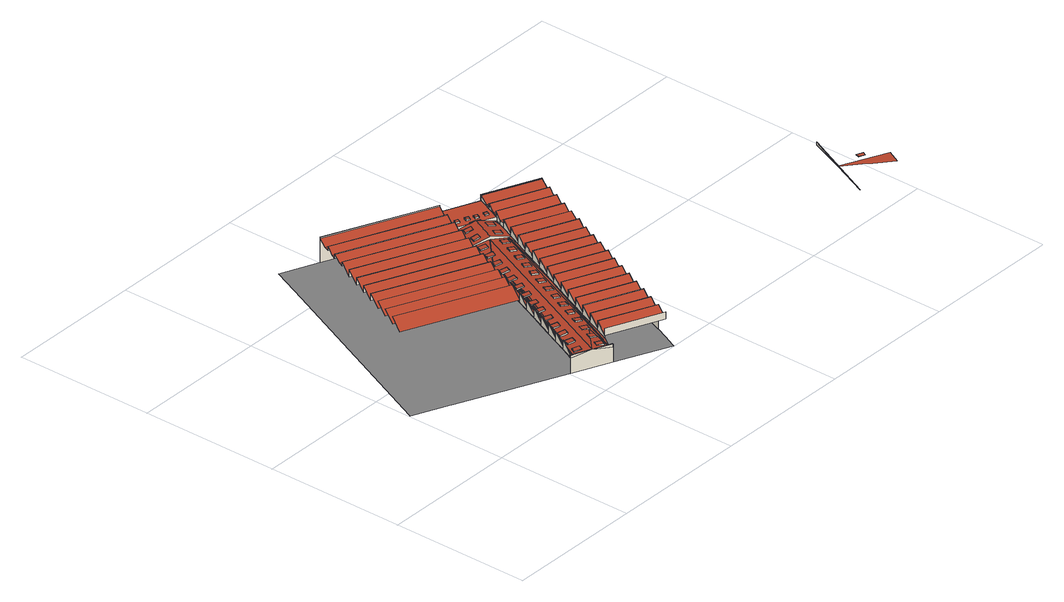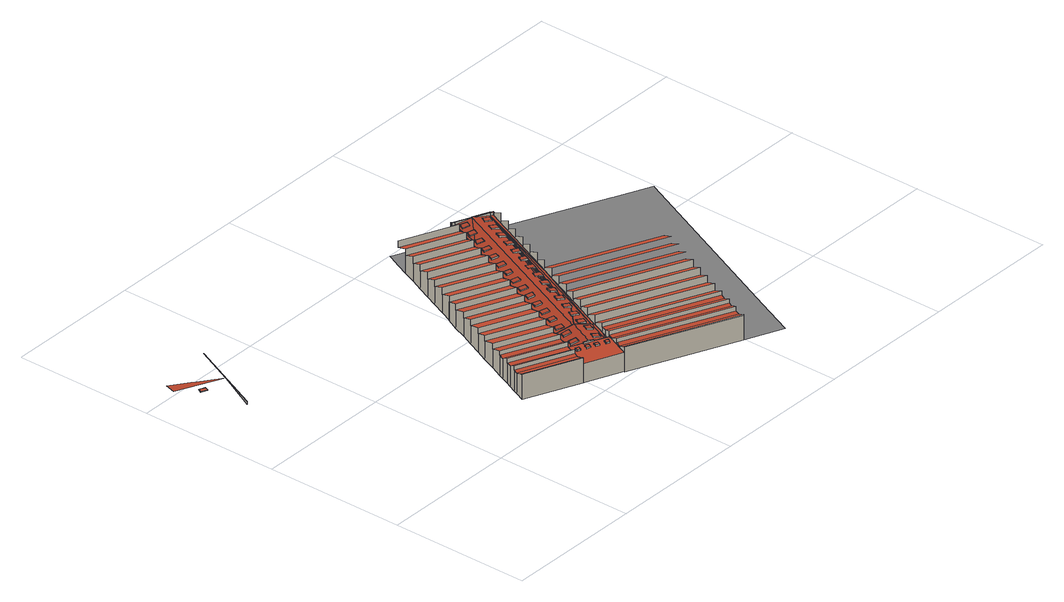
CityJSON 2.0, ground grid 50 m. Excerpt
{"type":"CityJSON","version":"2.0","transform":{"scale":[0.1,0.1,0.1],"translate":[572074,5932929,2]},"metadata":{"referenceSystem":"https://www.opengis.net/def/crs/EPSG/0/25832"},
"CityObjects":{
"building1":{"type":"Building","attributes":{"Grundfläche 2D":"8219.902832","Grundhöhe NN":"2.194"},"children":["building1-1","building1-2","building1-3","building1-4","building1-5","building1-6","building1-7","building1-8","building1-9","building1-10","building1-11","building1-12","building1-13","building1-14","building1-15","building1-16","building1-17","building1-18","building1-19","building1-20","building1-21","building1-22","building1-23","building1-24","building1-25","building1-26","building1-27","building1-28","building1-29","building1-30","building1-31","building1-32","building1-33","building1-34","building1-35","building1-36","building1-37","building1-38","building1-39"],"geometry":[{"type":"MultiSurface","lod":"3","boundaries":[[[0,1,2]],[[3,4,0,2]],[[5,2,1,6]],[[7,8,3,2,9,10]],[[11,10,9,12,13]],[[14,15,16,6,1,17,18,19,20]],[[21,13,12,22,23]],[[24,25,15,14,20]],[[26,27,28,22,12,9,2,5,6,29,30]],[[31,32,33,34]],[[35,23,22,28,36]],[[37,38,39,40]],[[41,36,28,27,42]],[[43,44,45,46,47]],[[48,49,29,6,16,15],[50,51,29],[52,53,29],[54,55,29],[56,57,56,48]],[[58,59,60,61]],[[62,63,64,65]],[[66,42,27,26,67]],[[68,25,24,20,68,69]],[[70,71,72,45,44]],[[73,74,75,76]],[[77,78,47,79]],[[58,61,80,81]],[[82,67,26,30,34]],[[29,51,50]],[[83,84,85,72,71]],[[45,72,85,86,87,88,69,68,46]],[[29,49,30]],[[89,90,91,92]],[[93,94,44,43]],[[29,53,52]],[[73,76,60,59]],[[31,34,30,95,40]],[[96,97,86,85,84]],[[91,90,98,99]],[[43,47,78,93]],[[98,100,101,99]],[[102,101,100,103,104]],[[105,106,71,70]],[[29,55,54]],[[89,92,75,74]],[[69,107,68]],[[37,40,95,108,65]],[[105,70,44,94]],[[109,110,87,86,97]],[[103,111,112,104]],[[113,114,84,83]],[[112,111,115,116]],[[113,83,71,106]],[[62,65,108,117,81]],[[118,119,88,87,110]],[[120,121,122,123]],[[124,125,97,96]],[[121,126,127,122]],[[48,15,25,68,107,128]],[[124,96,84,114]],[[58,81,117,129,59]],[[130,131,69,88,119]],[[94,132,133,106,105]],[[129,117,108,95,30,49,134,135,136]],[[137,138,139,18,17,140,141,142,143,144,145,146,147,148,149,150,151,152,153,154,155,156,157,158,159,160,161,162,163,164,165,166,167,168,169,170,171,172,133,132,173]],[[174,175,176,177]],[[178,179,110,109]],[[176,175,180,181]],[[178,109,97,125]],[[73,59,129,136,74]],[[120,123,116,115]],[[182,183,184,69,131]],[[106,133,172,114,113]],[[177,185,127,126,174]],[[181,180,186,187]],[[188,189,119,118]],[[190,191,192,193]],[[193,192,150,149]],[[194,195,191,190,196]],[[188,118,110,179]],[[89,74,136,135,90]],[[197,198,199,184,183]],[[114,172,171,125,124]],[[184,199,107,69]],[[200,201,131,130]],[[200,130,119,189]],[[202,203,100,98,90,135,134]],[[204,205,206,199,198]],[[125,171,170,179,178]],[[195,194,187,186]],[[207,208,183,182]],[[202,209,210,211,203]],[[103,100,203,211,111]],[[212,213,214,206,205]],[[179,170,169,189,188]],[[207,182,131,201,215]],[[206,214,216,107,199]],[[111,211,217,115]],[[218,219,198,197]],[[210,220,217,211]],[[218,197,183,208]],[[128,107,221,222,223,224,225,209,202,134,49,48]],[[121,120,115,217,220,226]],[[227,228,216,214,213]],[[189,169,168,201,200]],[[121,226,229,126]],[[201,168,167,215]],[[230,231,205,204]],[[210,209,225,224,232,233,234]],[[226,220,210,234]],[[230,204,198,219]],[[221,107,216]],[[174,126,229,235,175]],[[215,167,166,208,207]],[[222,221,216,228,236,237,238,239]],[[175,235,240,180]],[[241,242,213,212]],[[222,239,243,244,245,246,247,232,224,223]],[[241,212,205,231]],[[248,249,234,233,232,247,246,250,251]],[[252,253,243,239,238]],[[208,166,165,219,218]],[[151,150,192,186,180,240,254]],[[192,191,195,186]],[[255,256,228,227]],[[240,235,229,226,234,249,248,251,250,246,257,258,259,260,261,262,263,254]],[[264,244,243,253]],[[255,227,213,242]],[[219,165,164,231,230]],[[246,245,265,257]],[[244,265,245]],[[257,265,244,264,266,267,258]],[[268,237,236,228,256]],[[268,269,238,237]],[[254,263,152,151]],[[270,259,258,267]],[[231,164,163,242,241]],[[271,272,260,259,270]],[[273,274,253,252]],[[275,261,260,272]],[[273,252,238,269]],[[242,163,162,256,255]],[[276,277,266,264]],[[261,275,278,279,280,153,152,263,262]],[[277,281,267,266]],[[276,264,253,274]],[[256,162,161,269,268]],[[282,283,272,271]],[[284,270,267,281]],[[282,271,270,284]],[[269,161,160,274,273]],[[280,285,154,153]],[[275,272,283,286]],[[276,274,160,159]],[[280,279,278,275,286,287,285]],[[276,159,158,281,277]],[[284,281,158,157]],[[284,157,156,283,282]],[[286,283,156,155]],[[285,287,286,155,154]]],"semantics":{"surfaces":[{"type":"RoofSurface"},{"type":"WallSurface"},{"type":"GroundSurface"}],"values":[0,1,0,1,1,1,1,0,0,0,1,0,1,1,0,1,0,1,0,1,1,1,0,1,0,1,0,0,1,1,0,0,1,1,0,0,1,0,1,0,0,0,1,0,1,1,1,0,0,1,1,1,1,0,0,0,1,1,1,0,2,1,1,0,0,1,0,1,1,0,0,1,1,1,0,0,1,1,1,0,1,0,1,1,1,1,1,0,1,1,1,0,0,1,1,0,0,1,1,1,1,1,1,1,0,1,0,0,1,1,1,1,1,0,0,1,1,1,1,1,1,0,1,0,1,1,0,1,0,1,1,1,1,1,1,1,0,1,0,1,1,0,1,1,0,0,1,1,0,1,0,1,1,1,1,1]}}]},
"building1-1":{"type":"BuildingInstallation","parents":["building1"],"geometry":[{"type":"MultiSurface","lod":"3","boundaries":[[[288,289,290,291]],[[291,290,292,293]],[[288,291,293,294]],[[289,288,294,295]],[[290,289,295,292]]],"semantics":{"surfaces":[{"type":"RoofSurface"},{"type":"WallSurface"}],"values":[0,1,1,1,1]}}]},
"building1-2":{"type":"BuildingInstallation","parents":["building1"],"geometry":[{"type":"MultiSurface","lod":"3","boundaries":[[[296,297,298,299]],[[300,301,14,297,296]],[[16,302,303,304,305,3,4,306,307]],[[19,308,299,298]],[[308,68,296,299]],[[300,296,68,24]],[[24,301,300]],[[29,303,302]],[[309,305,304,303,29,5]],[[309,2,3,305]],[[3,2,0,4]],[[4,0,1,306]],[[16,307,306,1,6]],[[298,297,14,20,19]]],"semantics":{"surfaces":[{"type":"RoofSurface"},{"type":"WallSurface"}],"values":[0,0,0,1,1,1,1,1,1,1,1,1,1,1]}}]},
"building1-3":{"type":"BuildingInstallation","parents":["building1"],"geometry":[{"type":"MultiSurface","lod":"3","boundaries":[[[310,311,312,313]],[[313,312,314,315]],[[310,313,315,316]],[[311,310,316,317]],[[312,311,317,314]]],"semantics":{"surfaces":[{"type":"RoofSurface"},{"type":"WallSurface"}],"values":[0,1,1,1,1]}}]},
"building1-4":{"type":"BuildingInstallation","parents":["building1"],"geometry":[{"type":"MultiSurface","lod":"3","boundaries":[[[318,319,320,321]],[[321,320,322,323]],[[318,321,323,324]],[[319,318,324,325]],[[320,319,325,322]]],"semantics":{"surfaces":[{"type":"RoofSurface"},{"type":"WallSurface"}],"values":[0,1,1,1,1]}}]},
"building1-5":{"type":"BuildingInstallation","parents":["building1"],"geometry":[{"type":"MultiSurface","lod":"3","boundaries":[[[326,327,328,329]],[[329,328,330,331]],[[326,329,331,332]],[[327,326,332,333]],[[328,327,333,330]]],"semantics":{"surfaces":[{"type":"RoofSurface"},{"type":"WallSurface"}],"values":[0,1,1,1,1]}}]},
"building1-6":{"type":"BuildingInstallation","parents":["building1"],"geometry":[{"type":"MultiSurface","lod":"3","boundaries":[[[334,335,336,337]],[[337,336,338,339]],[[334,337,339,340]],[[335,334,340,341]],[[336,335,341,338]]],"semantics":{"surfaces":[{"type":"RoofSurface"},{"type":"WallSurface"}],"values":[0,1,1,1,1]}}]},
"building1-7":{"type":"BuildingInstallation","parents":["building1"],"geometry":[{"type":"MultiSurface","lod":"3","boundaries":[[[342,343,344,345]],[[345,344,346,347]],[[342,345,347,348]],[[343,342,348,349]],[[344,343,349,346]]],"semantics":{"surfaces":[{"type":"RoofSurface"},{"type":"WallSurface"}],"values":[0,1,1,1,1]}}]},
"building1-8":{"type":"BuildingInstallation","parents":["building1"],"geometry":[{"type":"MultiSurface","lod":"3","boundaries":[[[350,351,352,353,354,355]],[[356,357,352,351]],[[357,358,353,352]],[[358,25,354,353]],[[25,359,355,354]],[[359,356,351,350,355]]],"semantics":{"surfaces":[{"type":"RoofSurface"},{"type":"WallSurface"}],"values":[0,1,1,1,1,1]}}]},
"building1-9":{"type":"BuildingInstallation","parents":["building1"],"geometry":[{"type":"MultiSurface","lod":"3","boundaries":[[[360,361,362,363]],[[363,362,364,365]],[[360,363,365,366]],[[361,360,366,367]],[[362,361,367,364]]],"semantics":{"surfaces":[{"type":"RoofSurface"},{"type":"WallSurface"}],"values":[0,1,1,1,1]}}]},
"building1-10":{"type":"BuildingInstallation","parents":["building1"],"geometry":[{"type":"MultiSurface","lod":"3","boundaries":[[[368,369,370,371]],[[372,373,368,371]],[[374,369,368,373]],[[374,375,370,369]],[[376,372,371,370,375]]],"semantics":{"surfaces":[{"type":"RoofSurface"},{"type":"WallSurface"}],"values":[0,1,1,1,1]}}]},
"building1-11":{"type":"BuildingInstallation","parents":["building1"],"geometry":[{"type":"MultiSurface","lod":"3","boundaries":[[[377,378,379,380]],[[380,379,381,382]],[[377,380,382,383]],[[378,377,383,384]],[[379,378,384,381]]],"semantics":{"surfaces":[{"type":"RoofSurface"},{"type":"WallSurface"}],"values":[0,1,1,1,1]}}]},
"building1-12":{"type":"BuildingInstallation","parents":["building1"],"geometry":[{"type":"MultiSurface","lod":"3","boundaries":[[[385,386,387,388]],[[389,390,385,388]],[[391,392,386,385,390]],[[392,393,387,386]],[[389,388,387,393,394]]],"semantics":{"surfaces":[{"type":"RoofSurface"},{"type":"WallSurface"}],"values":[0,1,1,1,1]}}]},
"building1-13":{"type":"BuildingInstallation","parents":["building1"],"geometry":[{"type":"MultiSurface","lod":"3","boundaries":[[[395,396,397,398]],[[399,400,395,398]],[[401,396,395,400,402]],[[401,403,397,396]],[[399,398,397,403,404]]],"semantics":{"surfaces":[{"type":"RoofSurface"},{"type":"WallSurface"}],"values":[0,1,1,1,1]}}]},
"building1-14":{"type":"BuildingInstallation","parents":["building1"],"geometry":[{"type":"MultiSurface","lod":"3","boundaries":[[[405,406,407,408]],[[409,410,405,408]],[[411,406,405,410,412]],[[411,413,407,406]],[[414,409,408,407,413]]],"semantics":{"surfaces":[{"type":"RoofSurface"},{"type":"WallSurface"}],"values":[0,1,1,1,1]}}]},
"building1-15":{"type":"BuildingInstallation","parents":["building1"],"geometry":[{"type":"MultiSurface","lod":"3","boundaries":[[[415,416,417,418]],[[419,416,415,420,421]],[[419,422,417,416]],[[51,423,418,417,422]],[[423,420,415,418]]],"semantics":{"surfaces":[{"type":"RoofSurface"},{"type":"WallSurface"}],"values":[0,1,1,1,1]}}]},
"building1-16":{"type":"BuildingInstallation","parents":["building1"],"geometry":[{"type":"MultiSurface","lod":"3","boundaries":[[[424,425,426,427]],[[428,429,424,427]],[[430,431,425,424,429]],[[431,432,426,425]],[[427,426,432,428]]],"semantics":{"surfaces":[{"type":"RoofSurface"},{"type":"WallSurface"}],"values":[0,1,1,1,1]}}]},
"building1-17":{"type":"BuildingInstallation","parents":["building1"],"geometry":[{"type":"MultiSurface","lod":"3","boundaries":[[[433,434,435,436]],[[437,438,433,436]],[[53,439,434,433,438]],[[439,440,435,434]],[[50,437,436,435,440]]],"semantics":{"surfaces":[{"type":"RoofSurface"},{"type":"WallSurface"}],"values":[0,1,1,1,1]}}]},
"building1-18":{"type":"BuildingInstallation","parents":["building1"],"geometry":[{"type":"MultiSurface","lod":"3","boundaries":[[[441,442,443,444,445]],[[446,447,442,441]],[[443,442,447,448]],[[448,449,444,443]],[[449,450,446,441,445,444]]],"semantics":{"surfaces":[{"type":"RoofSurface"},{"type":"WallSurface"}],"values":[0,1,1,1,1]}}]},
"building1-19":{"type":"BuildingInstallation","parents":["building1"],"geometry":[{"type":"MultiSurface","lod":"3","boundaries":[[[451,452,453,454]],[[52,455,452,451,456]],[[455,457,453,452]],[[458,459,454,453,457]],[[459,456,451,454]]],"semantics":{"surfaces":[{"type":"RoofSurface"},{"type":"WallSurface"}],"values":[0,1,1,1,1]}}]},
"building1-20":{"type":"BuildingInstallation","parents":["building1"],"geometry":[{"type":"MultiSurface","lod":"3","boundaries":[[[460,461,462,463]],[[463,462,464,465]],[[460,463,465,466]],[[461,460,466,467]],[[462,461,467,464]]],"semantics":{"surfaces":[{"type":"RoofSurface"},{"type":"WallSurface"}],"values":[0,1,1,1,1]}}]},
"building1-21":{"type":"BuildingInstallation","parents":["building1"],"geometry":[{"type":"MultiSurface","lod":"3","boundaries":[[[468,469,470,471]],[[472,473,468,471]],[[474,469,468,473,54]],[[474,475,470,469]],[[55,472,471,470,475]]],"semantics":{"surfaces":[{"type":"RoofSurface"},{"type":"WallSurface"}],"values":[0,1,1,1,1]}}]},
"building1-22":{"type":"BuildingInstallation","parents":["building1"],"geometry":[{"type":"MultiSurface","lod":"3","boundaries":[[[476,477,478,479]],[[479,478,480,481]],[[476,479,481,482]],[[477,476,482,483]],[[478,477,483,480]]],"semantics":{"surfaces":[{"type":"RoofSurface"},{"type":"WallSurface"}],"values":[0,1,1,1,1]}}]},
"building1-23":{"type":"BuildingInstallation","parents":["building1"],"geometry":[{"type":"MultiSurface","lod":"3","boundaries":[[[484,485,486,487,488,489]],[[490,485,484,489,491,57]],[[490,492,486,485]],[[492,493,487,486]],[[493,56,488,487]],[[56,491,489,488]]],"semantics":{"surfaces":[{"type":"RoofSurface"},{"type":"WallSurface"}],"values":[0,1,1,1,1,1]}}]},
"building1-24":{"type":"BuildingInstallation","parents":["building1"],"geometry":[{"type":"MultiSurface","lod":"3","boundaries":[[[494,495,496,497]],[[497,496,498,499]],[[494,497,499,500]],[[495,494,500,501]],[[496,495,501,498]]],"semantics":{"surfaces":[{"type":"RoofSurface"},{"type":"WallSurface"}],"values":[0,1,1,1,1]}}]},
"building1-25":{"type":"BuildingInstallation","parents":["building1"],"geometry":[{"type":"MultiSurface","lod":"3","boundaries":[[[502,503,504,505]],[[505,504,506,507]],[[502,505,507,508]],[[503,502,508,509]],[[504,503,509,506]]],"semantics":{"surfaces":[{"type":"RoofSurface"},{"type":"WallSurface"}],"values":[0,1,1,1,1]}}]},
"building1-26":{"type":"BuildingInstallation","parents":["building1"],"geometry":[{"type":"MultiSurface","lod":"3","boundaries":[[[510,511,512,513]],[[513,512,514,515]],[[510,513,515,516]],[[511,510,516,517]],[[512,511,517,514]]],"semantics":{"surfaces":[{"type":"RoofSurface"},{"type":"WallSurface"}],"values":[0,1,1,1,1]}}]},
"building1-27":{"type":"BuildingInstallation","parents":["building1"],"geometry":[{"type":"MultiSurface","lod":"3","boundaries":[[[518,519,520,521]],[[521,520,522,523]],[[518,521,523,524]],[[519,518,524,525]],[[520,519,525,522]]],"semantics":{"surfaces":[{"type":"RoofSurface"},{"type":"WallSurface"}],"values":[0,1,1,1,1]}}]},
"building1-28":{"type":"BuildingInstallation","parents":["building1"],"geometry":[{"type":"MultiSurface","lod":"3","boundaries":[[[526,527,528,529]],[[529,528,530,531]],[[526,529,531,532]],[[527,526,532,533]],[[528,527,533,530]]],"semantics":{"surfaces":[{"type":"RoofSurface"},{"type":"WallSurface"}],"values":[0,1,1,1,1]}}]},
"building1-29":{"type":"BuildingInstallation","parents":["building1"],"geometry":[{"type":"MultiSurface","lod":"3","boundaries":[[[534,535,536,537]],[[537,536,538,539]],[[539,540,534,537]],[[540,541,535,534]],[[536,535,541,538]]],"semantics":{"surfaces":[{"type":"RoofSurface"},{"type":"WallSurface"}],"values":[0,1,1,1,1]}}]},
"building1-30":{"type":"BuildingInstallation","parents":["building1"],"geometry":[{"type":"MultiSurface","lod":"3","boundaries":[[[542,543,544,545]],[[545,544,546,547]],[[542,545,547,548]],[[543,542,548,549]],[[544,543,549,546]]],"semantics":{"surfaces":[{"type":"RoofSurface"},{"type":"WallSurface"}],"values":[0,1,1,1,1]}}]},
"building1-31":{"type":"BuildingInstallation","parents":["building1"],"geometry":[{"type":"MultiSurface","lod":"3","boundaries":[[[550,551,552,553]],[[554,555,553,552]],[[550,553,555,556]],[[551,550,556,557]],[[557,554,552,551]]],"semantics":{"surfaces":[{"type":"RoofSurface"},{"type":"WallSurface"}],"values":[0,1,1,1,1]}}]},
"building1-32":{"type":"BuildingInstallation","parents":["building1"],"geometry":[{"type":"MultiSurface","lod":"3","boundaries":[[[558,559,560,561]],[[561,560,562,563]],[[558,561,563,564]],[[564,565,559,558]],[[565,562,560,559]]],"semantics":{"surfaces":[{"type":"RoofSurface"},{"type":"WallSurface"}],"values":[0,1,1,1,1]}}]},
"building1-33":{"type":"BuildingInstallation","parents":["building1"],"geometry":[{"type":"MultiSurface","lod":"3","boundaries":[[[566,567,568,569]],[[570,571,567,566]],[[568,567,571,572]],[[573,569,568,572,574]],[[573,570,566,569]]],"semantics":{"surfaces":[{"type":"RoofSurface"},{"type":"WallSurface"}],"values":[0,1,1,1,1]}}]},
"building1-34":{"type":"BuildingInstallation","parents":["building1"],"geometry":[{"type":"MultiSurface","lod":"3","boundaries":[[[575,576,577,578,579]],[[580,575,579,581]],[[582,578,577,247,250]],[[578,582,583,581,579]],[[249,580,581,583]],[[250,247,577,576,575,580,249,248,251]]],"semantics":{"surfaces":[{"type":"RoofSurface"},{"type":"WallSurface"}],"values":[0,0,1,1,1,1]}}]},
"building1-35":{"type":"BuildingInstallation","parents":["building1"],"geometry":[{"type":"MultiSurface","lod":"3","boundaries":[[[584,585,586,587]],[[588,589,587,586]],[[589,590,584,587]],[[585,584,590,591]],[[586,585,591,588]]],"semantics":{"surfaces":[{"type":"RoofSurface"},{"type":"WallSurface"}],"values":[0,1,1,1,1]}}]},
"building1-36":{"type":"BuildingInstallation","parents":["building1"],"geometry":[{"type":"MultiSurface","lod":"3","boundaries":[[[592,593,594,595]],[[596,593,592,597,598]],[[596,599,594,593]],[[599,600,595,594]],[[597,592,595,600]]],"semantics":{"surfaces":[{"type":"RoofSurface"},{"type":"WallSurface"}],"values":[0,1,1,1,1]}}]},
"building1-37":{"type":"BuildingInstallation","parents":["building1"],"geometry":[{"type":"MultiSurface","lod":"3","boundaries":[[[601,602,603,604]],[[604,603,605,606]],[[606,607,601,604]],[[607,608,602,601]],[[603,602,608,605]]],"semantics":{"surfaces":[{"type":"RoofSurface"},{"type":"WallSurface"}],"values":[0,1,1,1,1]}}]},
"building1-38":{"type":"BuildingInstallation","parents":["building1"],"geometry":[{"type":"MultiSurface","lod":"3","boundaries":[[[609,610,611,612]],[[612,611,613,614]],[[614,615,609,612]],[[615,616,610,609]],[[611,610,616,613]]],"semantics":{"surfaces":[{"type":"RoofSurface"},{"type":"WallSurface"}],"values":[0,1,1,1,1]}}]},
"building1-39":{"type":"BuildingInstallation","parents":["building1"],"geometry":[{"type":"MultiSurface","lod":"3","boundaries":[[[617,618,619,620,621]],[[619,618,287,285]],[[620,619,285,280]],[[278,617,621,620,280,279]],[[618,617,278,287]]],"semantics":{"surfaces":[{"type":"RoofSurface"},{"type":"WallSurface"}],"values":[0,1,1,1,1]}}]},
"building2":{"type":"Building","attributes":{"Grundfläche 2D":"15033.056744","Grundhöhe NN":"3.192"},"children":["building2-1"],"geometry":[{"type":"MultiSurface","lod":"3","boundaries":[[[622,623,624]],[[622,624,625]],[[624,626,625]],[[627,628,629,624,623,630]],[[626,631,625]]],"semantics":{"surfaces":[{"type":"WallSurface"},{"type":"RoofSurface"}],"values":[0,0,0,1,0]}}]},
"building2-1":{"type":"BuildingInstallation","parents":["building2"],"geometry":[{"type":"MultiSurface","lod":"3","boundaries":[[[632,633,634,635]],[[635,634,636,637]],[[632,635,637,638]],[[633,632,638,639]],[[634,633,639,636]]],"semantics":{"surfaces":[{"type":"RoofSurface"},{"type":"WallSurface"}],"values":[0,1,1,1,1]}}]}
},
"vertices":[
[510,150,57],[509,145,57],[512,149,57],[512,149,66],[510,150,66],[513,148,57],[520,140,58],[533,195,92],[513,152,66],[533,195,57],[533,195,66],[553,242,92],[553,242,57],[553,242,66],[579,115,67],[576,116,68],[572,118,67],[509,145,2],[642,87,2],[642,87,57],[632,92,58],[573,287,92],[573,287,57],[573,287,66],[633,95,58],[671,205,60],[634,424,57],[614,378,57],[594,333,57],[522,144,58],[654,470,57],[675,516,92],[300,682,92],[279,636,66],[654,470,66],[594,333,92],[594,333,66],[695,562,92],[320,728,92],[300,682,66],[675,516,66],[614,378,92],[614,378,66],[685,184,92],[685,184,67],[685,184,57],[664,138,57],[664,138,67],[859,759,68],[804,783,57],[712,513,61],[702,484,62],[728,561,61],[718,532,61],[751,627,60],[745,609,60],[765,668,59],[761,656,59],[735,652,92],[735,652,66],[360,819,66],[360,819,92],[715,607,92],[340,773,92],[320,728,66],[695,562,66],[634,424,92],[634,424,66],[634,95,58],[805,458,57],[704,229,92],[704,229,67],[704,229,57],[756,699,92],[756,699,66],[381,865,66],[381,865,92],[855,54,92],[855,54,67],[664,138,92],[340,773,66],[715,607,66],[654,470,92],[724,275,92],[724,275,67],[724,275,57],[744,320,57],[764,367,57],[784,412,57],[776,744,92],[776,744,66],[401,910,66],[401,910,92],[875,101,92],[875,101,67],[675,516,57],[744,320,92],[744,320,67],[796,790,92],[422,956,92],[796,790,66],[422,956,66],[441,999,91],[816,835,92],[442,1001,92],[895,146,92],[895,146,67],[917,733,58],[695,562,57],[764,367,92],[764,367,67],[816,835,77],[442,1001,77],[915,192,92],[915,192,67],[824,853,77],[450,1019,77],[715,607,57],[784,412,92],[784,412,67],[837,881,92],[837,881,77],[462,1047,77],[462,1047,92],[935,237,92],[935,237,67],[844,899,77],[470,1064,77],[861,758,67],[735,652,57],[805,458,90],[805,458,69],[875,101,2],[895,146,2],[795,787,57],[776,744,57],[756,699,57],[836,11,2],[832,3,2],[641,86,2],[135,310,2],[135,311,2],[6,367,2],[6,368,2],[7,370,2],[8,372,2],[311,1056,2],[374,1198,2],[504,1141,2],[505,1142,2],[879,977,2],[878,975,2],[1009,918,2],[1009,919,2],[1201,835,2],[1186,802,2],[1179,785,2],[1167,759,2],[1159,740,2],[1148,714,2],[1139,694,2],[1119,649,2],[1099,602,2],[1078,557,2],[1057,511,2],[1038,466,2],[1018,419,2],[997,374,2],[995,375,2],[975,328,2],[955,283,2],[935,237,2],[915,192,2],[855,54,2],[856,926,92],[856,926,77],[483,1092,77],[483,1092,92],[955,283,92],[955,283,67],[865,945,77],[491,1110,77],[826,503,90],[826,503,69],[826,503,57],[476,1078,85],[878,975,91],[504,1140,91],[975,328,92],[975,328,67],[505,1142,94],[879,977,94],[879,977,92],[505,1142,92],[504,1140,94],[878,975,94],[504,1141,94],[847,550,90],[847,550,69],[847,550,57],[995,375,90],[995,375,69],[795,787,58],[796,790,58],[867,595,90],[867,595,69],[867,595,57],[1018,419,90],[1018,419,69],[804,783,61],[846,877,61],[816,835,58],[887,641,89],[887,641,69],[887,641,57],[997,374,69],[907,686,57],[824,853,58],[1038,466,90],[1038,466,69],[837,881,58],[927,729,57],[927,729,58],[917,733,61],[861,758,78],[859,759,78],[837,881,71],[907,686,90],[907,686,69],[844,899,71],[1057,511,90],[1057,511,69],[903,851,78],[902,851,78],[878,862,71],[856,926,71],[927,729,89],[928,732,90],[928,732,69],[928,732,58],[865,945,71],[1078,557,89],[1078,557,69],[948,777,58],[956,797,58],[958,826,61],[927,840,71],[918,844,73],[902,851,71],[886,858,71],[918,844,71],[903,851,71],[948,777,90],[948,777,75],[878,975,71],[1099,602,90],[1099,602,69],[967,821,71],[968,823,71],[976,842,71],[987,868,71],[995,885,71],[1008,916,71],[1009,918,71],[956,797,75],[967,821,58],[968,823,92],[968,823,75],[1119,649,90],[1119,649,69],[976,842,75],[987,868,92],[987,868,78],[1139,694,90],[1139,694,75],[995,885,78],[1148,714,75],[1159,740,92],[1008,916,91],[1009,918,91],[1009,919,92],[1159,740,75],[1179,785,92],[1179,785,78],[1167,759,75],[1201,835,92],[1186,802,78],[1200,833,91],
[560,143,67],[568,161,67],[545,172,64],[537,154,64],[545,172,60],[537,154,60],[560,143,64],[568,161,64],
[634,95,67],[632,92,67],[642,87,67],[643,90,67],[633,95,67],[581,118,67],[574,121,67],[522,144,67],[513,148,66],[511,148,66],[509,145,66],[520,140,67],[643,90,57],[511,148,57],
[581,188,68],[589,206,68],[565,217,64],[557,198,64],[565,217,59],[557,198,60],[581,188,64],[589,206,64],
[630,112,64],[638,130,64],[615,140,66],[607,122,66],[615,140,64],[607,122,64],[630,112,60],[638,130,60],
[601,234,69],[609,252,69],[585,262,64],[578,244,64],[585,262,59],[578,244,60],[601,234,63],[609,252,63],
[650,158,64],[657,177,64],[635,186,67],[627,168,67],[635,186,64],[627,168,64],[650,158,60],[657,177,60],
[605,308,64],[597,291,64],[621,280,67],[629,298,67],[621,280,63],[629,298,63],[605,308,59],[597,291,59],
[677,223,64],[655,232,66],[648,214,66],[671,204,64],[671,205,64],[678,222,64],[655,232,64],[648,214,63],[671,204,60],[678,222,60],
[650,343,66],[626,354,64],[618,336,64],[642,326,66],[618,336,59],[642,326,64],[650,343,63],[626,354,59],
[668,260,67],[691,250,64],[698,267,64],[675,277,67],[675,277,64],[668,260,63],[691,250,60],[698,267,60],[693,269,61],
[646,399,65],[640,382,65],[661,373,67],[668,390,67],[661,373,63],[668,390,63],[646,399,59],[640,382,60],
[689,305,67],[710,296,65],[718,313,65],[696,322,67],[696,322,63],[689,305,63],[703,299,61],[710,296,60],[718,313,60],[709,317,61],
[690,435,65],[666,445,63],[658,427,63],[682,417,65],[682,417,63],[690,435,63],[666,445,59],[686,436,63],[658,427,59],[679,418,63],
[708,351,67],[732,341,64],[739,359,64],[716,369,67],[716,369,64],[708,351,64],[732,341,60],[720,346,62],[739,359,60],[726,364,62],
[678,474,63],[703,463,67],[710,480,67],[686,491,63],[703,463,63],[678,474,59],[696,466,62],[710,480,63],[686,491,59],
[730,396,67],[751,388,65],[758,405,65],[737,413,67],[737,413,63],[730,396,63],[736,394,62],[751,388,60],[758,405,60],
[731,526,67],[707,537,63],[699,519,63],[723,509,67],[723,509,63],[731,526,63],[707,537,59],[699,519,59],
[756,460,67],[749,442,67],[772,432,63],[779,450,63],[758,459,66],[756,460,63],[749,442,63],[772,432,60],[779,450,60],[758,459,63],
[719,565,63],[743,554,68],[750,572,68],[727,582,63],[743,554,63],[719,565,59],[750,572,63],[734,579,60],[727,582,59],
[792,478,64],[800,496,64],[776,506,67],[769,488,67],[776,506,64],[769,488,63],[792,478,60],[800,496,60],
[771,618,68],[747,628,64],[739,611,64],[763,600,68],[763,600,63],[771,618,63],[747,628,59],[739,611,59],
[812,524,65],[819,542,65],[797,551,68],[789,533,68],[797,551,63],[789,533,63],[812,524,60],[819,542,60],
[761,656,64],[783,646,67],[791,663,67],[768,674,64],[765,668,64],[760,657,64],[783,646,63],[760,657,59],[791,663,63],[768,674,59],
[832,569,64],[840,587,64],[817,597,67],[809,580,67],[817,597,63],[809,580,63],[832,569,60],[840,587,60],
[787,719,64],[780,702,64],[804,691,67],[812,709,67],[804,691,64],[812,709,64],[787,719,59],[780,702,59],
[853,615,64],[860,633,64],[837,643,67],[829,625,67],[837,643,64],[829,625,63],[853,615,60],[860,633,60],
[832,754,67],[808,765,64],[800,747,64],[824,736,67],[800,747,59],[824,736,64],[832,754,64],[808,765,59],
[872,662,65],[879,679,65],[858,688,68],[851,671,68],[858,688,63],[851,671,63],[872,662,60],[879,679,60],
[843,784,75],[850,801,75],[829,810,69],[822,793,69],[829,810,64],[822,793,64],[843,784,71],[850,801,70],
[894,706,64],[901,723,64],[878,734,67],[870,717,67],[878,734,64],[870,717,64],[894,706,60],[901,723,60],
[864,829,74],[872,846,74],[849,856,68],[841,839,68],[849,856,64],[841,839,64],[864,829,71],[872,846,71],
[863,905,76],[857,893,76],[870,887,76],[876,900,76],[870,887,71],[876,900,71],[863,905,71],[857,893,71],
[890,762,74],[914,752,68],[921,769,68],[898,779,74],[890,762,71],[914,752,64],[921,769,64],[898,779,71],[917,771,65],
[902,851,77],[903,851,77],[918,844,75],[919,847,75],[904,854,77],[886,858,75],[887,862,75],[919,847,71],[887,862,71],
[895,891,76],[890,879,76],[902,873,76],[908,885,76],[902,873,71],[908,885,71],[895,891,71],[890,879,71],
[911,808,74],[934,798,68],[942,815,68],[919,826,74],[934,798,64],[911,808,71],[917,805,69],[942,815,64],[919,826,71],
[922,878,76],[917,865,76],[929,860,76],[935,873,76],[929,860,71],[935,873,71],[922,878,71],[917,865,71],
[961,847,76],[966,859,76],[955,864,76],[949,852,76],[955,864,71],[949,852,71],[961,847,71],[966,859,71],
[1008,916,93],[1200,833,93],[1201,835,93],[1009,919,93],[1009,918,93],
[1753,24,109],[1816,163,108],[1816,164,108],[1879,302,109],[1817,165,108],[1900,96,105],[1960,48,103],[1979,90,108],[1887,107,106],[1879,302,98],
[1920,141,108],[1926,154,108],[1904,164,108],[1899,151,108],[1904,164,106],[1899,151,107],[1920,141,107],[1926,154,106]
]}
